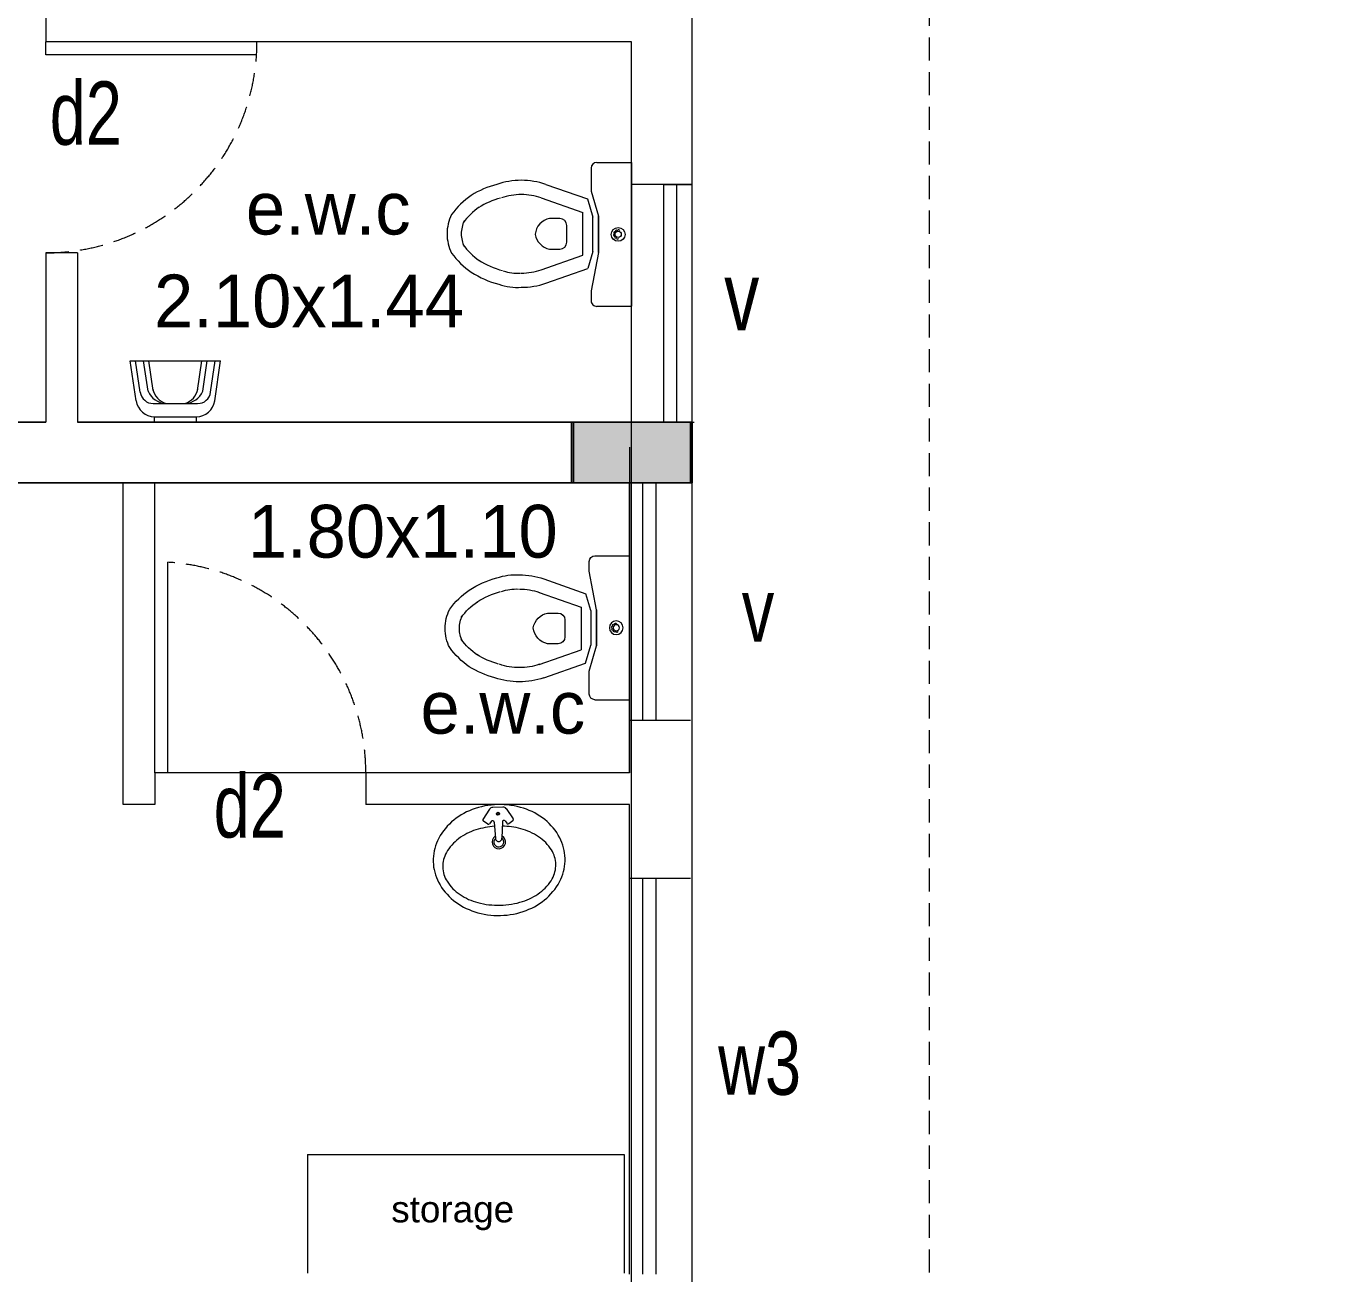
# Model space of a CAD drawing. Header units: metres. Extents: x 191982 to 427160, y -8904 to 80370.
# Drawn here: x 390393 to 395335, y 35663 to 40392 of the extents above; entities that cross this region are included whole.
import ezdxf

# ---------------------------------------------------------------- set-up
doc = ezdxf.new("R2010")
doc.units = ezdxf.units.M
doc.header["$LTSCALE"] = 700
doc.header["$MEASUREMENT"] = 0
doc.linetypes.add('HIDDEN2', pattern=[0.1875, 0.125, -0.0625])
for name, color, linetype, lineweight in [('COLUMN', 7, 'Continuous', 9), ('FURNITURE', 7, 'Continuous', 9), ('MAIN GATE', 7, 'Continuous', 9), ('NEW PLANS', 7, 'Continuous', 9), ('PLAN', 7, 'Continuous', 9), ('TEXT', 7, 'Continuous', 9)]:
    doc.layers.add(name, color=color, linetype=linetype, lineweight=lineweight)
doc.styles.add('RVR', font='MOD20.TTF')
doc.styles.get("Standard").update_dxf_attribs({"font": 'swisscl.ttf'})

# ---------------------------------------------------------------- blocks, each defined once
blk = doc.blocks.new('EWC')
at = {"layer": 'COLUMN'}
blk.add_line((-0.2727, 0), (0.2727, 0), dxfattribs=at)
at = {"layer": 'PLAN'}
for p, q in [((-0.2727, -0.1316), (-0.2727, 0)), ((0.2727, -0.1316), (0.2727, 0)), ((-0.1643, -0.1532), (-0.0685, -0.1258)), ((-0.1341, -0.167), (-0.0654, -0.1474)), ((-0.0685, -0.1258), (0.0685, -0.1258)), ((0.0685, -0.1258), (-0.0685, -0.1258)), ((0.0654, -0.1474), (-0.0654, -0.1474)), ((0.0654, -0.1474), (0.1293, -0.1656)), ((0.0685, -0.1258), (0.2143, -0.1532)), ((-0.2512, -0.1532), (-0.1643, -0.1532)), ((-0.1895, -0.3249), (-0.1341, -0.167)), ((-0.1386, -0.3427), (-0.0831, -0.1844)), ((0.0788, -0.1844), (-0.0831, -0.1844)), ((0.1343, -0.3427), (0.0788, -0.1844)), ((0.1852, -0.3249), (0.1293, -0.1656)), ((0.2143, -0.1532), (0.2512, -0.1532)), ((0.0297, -0.2453), (-0.034, -0.2453)), ((-0.0603, -0.2716), (-0.0603, -0.3111)), ((0.056, -0.3111), (0.056, -0.2716))]:
    blk.add_line(p, q, dxfattribs=at)
for radius in [0.026, 0.0118]:
    blk.add_circle((0, -0.0508), radius, dxfattribs=at)
for centre, radius, start, end in [((-0.0141, -0.0486), 0.0036, 90.2071, 251.7929), ((-0.0127, -0.0573), 0.0036, 126.2071, 287.7929), ((0, -0.0508), 0.0153, 184.4559, 193.5441), ((0, -0.0508), 0.0153, 220.4559, 229.5441), ((-0.0065, -0.0635), 0.0036, 162.2071, 323.7929), ((0, -0.0508), 0.0153, 256.4559, 265.5441), ((0.0022, -0.0649), 0.0036, 198.2071, 359.7929), ((0, -0.0508), 0.0153, 292.4559, 301.5441), ((0.0101, -0.0609), 0.0036, 234.2071, 35.7929), ((0, -0.0508), 0.0153, 328.4559, 337.5441), ((0.0141, -0.0531), 0.0036, 270.2071, 71.7929), ((-0.2512, -0.1316), 0.0216, 180, 270), ((0.2512, -0.1316), 0.0216, 270, 360), ((-0.034, -0.2716), 0.0263, 90, 180), ((0.0297, -0.2716), 0.0263, 360, 90), ((0.0832, -0.4179), 0.2881, 161.1646, 180), ((0.0832, -0.4179), 0.2342, 161.1646, 180), ((0.0055, -0.2984), 0.067, 190.924, 265.0214), ((-0.0109, -0.2978), 0.0682, 279.0784, 348.785), ((-0.0875, -0.4179), 0.2342, 360, 18.8354), ((-0.0875, -0.4179), 0.2881, 360, 18.8354), ((-0.0002, -0.3646), 0.000539, 260.7056, 283.4198), ((0.0832, -0.4179), 0.2881, 180, 198.8354), ((0.0832, -0.4179), 0.2342, 180, 198.8354), ((-0.0193, -0.4324), 0.1664, 341.1646, 3.7754), ((-0.0193, -0.4324), 0.2203, 341.1646, 3.7754), ((-0.1809, -0.4026), 0.3298, 327.6462, 344.7553), ((0.1598, -0.4175), 0.3615, 194.9626, 211.7838), ((0.1598, -0.4175), 0.3076, 194.9626, 211.7838), ((-0.1809, -0.4026), 0.3837, 327.6462, 344.7553), ((0.1069, -0.4322), 0.2553, 214.6359, 233.9389), ((-0.1112, -0.4322), 0.2553, 306.0611, 325.3641), ((0.1069, -0.4322), 0.3092, 214.6359, 233.9389), ((-0.0022, -0.5371), 0.1085, 243.2988, 270), ((-0.0022, -0.5371), 0.1085, 270, 296.7012), ((-0.1112, -0.4322), 0.3092, 306.0611, 325.3641), ((-0.0022, -0.5371), 0.1624, 243.2988, 270), ((-0.0022, -0.5371), 0.1624, 270, 296.7012)]:
    blk.add_arc(centre, radius, start, end, dxfattribs=at)
blk = doc.blocks.new('BASIN')
at = {"layer": 'PLAN'}
for p, q in [((-0.0732, 0.0397), (-0.062, 0.0562)), ((-0.0163, 0.0314), (-0.0551, 0.0576)), ((-0.0664, 0.0159), (-0.1279, 0.0123)), ((-0.0629, 0.0267), (-0.0719, 0.0327)), ((-0.0103, -0.0193), (-0.0103, 0.0193)), ((-0.0664, -0.0159), (-0.1279, -0.0123)), ((-0.0732, -0.0397), (-0.062, -0.0562)), ((-0.0629, -0.0267), (-0.0719, -0.0327)), ((-0.0163, -0.0315), (-0.0551, -0.0576))]:
    blk.add_line(p, q, dxfattribs=at)
blk.add_lwpolyline([(-0.2102, -0.25, 0.114941), (-0.1316, -0.2317, 0.103853), (-0.0616, -0.1768, 0.091249), (-0.0165, -0.0975, 0.083978), (0, 0, 0.083978), (-0.0165, 0.0975, 0.091249), (-0.0616, 0.1768, 0.103853), (-0.1316, 0.2317, 0.114941), (-0.2102, 0.25, 0.114941), (-0.2887, 0.2317, 0.103853), (-0.3588, 0.1768, 0.091249), (-0.4039, 0.0975, 0.083978), (-0.4204, 0, 0.083978), (-0.4039, -0.0975, 0.091249), (-0.3588, -0.1768, 0.103853), (-0.2887, -0.2317, 0.114941)], format="xyb", close=True, dxfattribs=at)
for points in [[(-0.082, 0.015, 0.058321), (-0.0937, 0.085, 0.08231), (-0.1256, 0.1515, 0.106842), (-0.1772, 0.1994, 0.134388), (-0.2316, 0.2143, 0.134388), (-0.286, 0.1994, 0.106842), (-0.3377, 0.1515, 0.08231), (-0.3696, 0.085, 0.070665), (-0.3816, 0)], [(-0.3816, 0, 0.070665), (-0.3696, -0.085, 0.08231), (-0.3377, -0.1515, 0.106842), (-0.286, -0.1994, 0.134388), (-0.2316, -0.2143, 0.134388), (-0.1772, -0.1994, 0.106842), (-0.1256, -0.1515, 0.08231), (-0.0937, -0.085, 0.058296), (-0.082, -0.015)]]:
    blk.add_lwpolyline(points, format="xyb", dxfattribs=at)
for radius in [0.00569, 0.00369]:
    blk.add_circle((-0.0349, 0), radius, dxfattribs=at)
for centre, radius, start, end in [((-0.0579, 0.0534), 0.005, 55.9627, 145.9627), ((-0.142, -0.0004), 0.0257, 30.8964, 331.2082), ((-0.142, -0.0004), 0.0188, 42.6613, 320.6475), ((-0.1279, 0), 0.0123, 89.7573, 270.2427), ((-0.0691, 0.0369), 0.005, 145.9627, 235.9627), ((-0.0663, 0.0218), 0.0059, 268.9223, 55.3976), ((-0.0247, 0.0197), 0.0144, 358.4, 54.5147), ((-0.0691, -0.0369), 0.005, 123.9181, 214.0373), ((-0.0663, -0.0218), 0.0059, 304.6024, 91.0777), ((-0.0247, -0.0197), 0.0144, 305.4853, 1.6), ((-0.0579, -0.0534), 0.005, 214.0373, 304.0009)]:
    blk.add_arc(centre, radius, start, end, dxfattribs=at)

msp = doc.modelspace()

# ---------------------------------------------------------------- hatches: boundary and pattern name
at = {"layer": 'MAIN GATE'}
h = msp.add_hatch(color=256, dxfattribs=at)
h.dxf.hatch_style = 1
h.paths.add_polyline_path([(392917.772, 38891.692), (392460.583, 38891.692), (392460.583, 38661.692), (392917.772, 38661.692)])
at = {"layer": 'NEW PLANS'}
for points in [[(392680.583, 38891.692), (392680.583, 38661.692), (392460.583, 38661.692), (392460.583, 38891.692)], [(392680.583, 38891.692), (392680.583, 38661.692), (392460.583, 38661.692), (392460.583, 38891.692)], [(392680.583, 38891.692), (392680.583, 38661.692), (392460.583, 38661.692), (392460.583, 38891.692)], [(392680.583, 38891.692), (392680.583, 38661.692), (392460.583, 38661.692), (392460.583, 38891.692)], [(392680.583, 38891.692), (392460.583, 38891.692), (392460.583, 38661.692), (392680.583, 38661.692)], [(392680.583, 38891.692), (392680.583, 38661.692), (392460.583, 38661.692), (392460.583, 38891.692)], [(392680.583, 38891.692), (392460.583, 38891.692), (392460.583, 38661.692), (392680.583, 38661.692)], [(392680.583, 38891.692), (392680.583, 38661.692), (392460.583, 38661.692), (392460.583, 38891.692)], [(392680.583, 38891.692), (392680.583, 38661.692), (392460.583, 38661.692), (392460.583, 38891.692)], [(392680.583, 38891.692), (392680.583, 38661.692), (392460.583, 38661.692), (392460.583, 38891.692)], [(392467.772, 38891.692), (392467.772, 38661.692), (392687.772, 38661.692), (392687.772, 38891.692)], [(392910.583, 38891.692), (392910.583, 38661.692), (392680.583, 38661.692), (392680.583, 38891.692)], [(392910.583, 38891.692), (392910.583, 38661.692), (392680.583, 38661.692), (392680.583, 38891.692)], [(392910.583, 38891.692), (392910.583, 38661.692), (392680.583, 38661.692), (392680.583, 38891.692)], [(392910.583, 38891.692), (392910.583, 38661.692), (392680.583, 38661.692), (392680.583, 38891.692)], [(392680.583, 38661.692), (392680.583, 38891.692), (392910.583, 38891.692), (392910.583, 38661.692)], [(392910.583, 38891.692), (392910.583, 38661.692), (392680.583, 38661.692), (392680.583, 38891.692)], [(392680.583, 38661.692), (392680.583, 38891.692), (392910.583, 38891.692), (392910.583, 38661.692)], [(392910.583, 38891.692), (392910.583, 38661.692), (392680.583, 38661.692), (392680.583, 38891.692)], [(392910.583, 38891.692), (392910.583, 38661.692), (392680.583, 38661.692), (392680.583, 38891.692)], [(392910.583, 38891.692), (392910.583, 38661.692), (392680.583, 38661.692), (392680.583, 38891.692)], [(392687.772, 38891.692), (392687.772, 38661.692), (392917.772, 38661.692), (392917.772, 38891.692)]]:
    msp.add_hatch(color=256, dxfattribs=at).paths.add_polyline_path(points)

# ---------------------------------------------------------------- linework, layer by layer
at = {"layer": 'FURNITURE'}
for p, q in [((391459.5, 36115.345), (392659.5, 36115.345)), ((391459.5, 36115.345), (391459.5, 35665.345)), ((392659.5, 36115.345), (392659.5, 35665.345))]:
    msp.add_line(p, q, dxfattribs=at)
at = {"layer": 'MAIN GATE'}
for p, q in [((392917.772, 39791.692), (392687.772, 39791.692)), ((392810.011, 39791.692), (392917.772, 39791.692)), ((388677.772, 38891.692), (390467.772, 38891.692)), ((390587.772, 38891.692), (392917.772, 38891.692)), ((392074.728, 38891.692), (392917.772, 38891.692)), ((392460.583, 38666.461), (392460.583, 38891.692)), ((386227.772, 38661.692), (392917.772, 38661.692)), ((392006.691, 38661.692), (392917.772, 38661.692))]:
    msp.add_line(p, q, dxfattribs=at)
msp.add_lwpolyline([(392460.583, 38891.692), (392917.772, 38891.692), (392917.772, 38661.692), (392460.583, 38661.692)], close=True, dxfattribs=at)
at = {"layer": 'NEW PLANS'}
for p, q in [((392917.772, 33992.89), (392917.772, 51811.692)), ((392917.772, 22511.692), (392917.772, 51581.692)), ((390467.772, 40452.89), (390467.772, 40332.89)), ((390467.772, 40452.89), (390467.772, 40332.89)), ((392917.772, 40332.89), (392917.772, 40452.89)), ((392687.772, 40332.89), (390467.772, 40332.89)), ((390467.772, 40282.89), (390467.772, 40332.89)), ((392687.772, 40332.89), (390467.772, 40332.89)), ((390467.772, 40282.89), (390467.772, 40332.89)), ((392687.772, 33992.89), (392687.772, 40332.89)), ((392687.772, 33992.89), (392687.772, 40332.89)), ((392687.772, 38891.692), (392687.772, 40332.89)), ((392687.772, 38891.692), (392687.772, 40332.89)), ((391266.208, 40282.89), (390467.772, 40282.89)), ((391266.208, 40282.89), (390467.772, 40282.89)), ((392810.011, 38891.692), (392810.011, 39791.692)), ((392860.011, 38891.692), (392860.011, 39791.692)), ((390467.772, 39532.89), (390467.772, 38891.692)), ((390587.772, 39532.89), (390467.772, 39532.89)), ((390467.772, 39532.89), (390467.772, 38891.692)), ((390587.772, 39532.89), (390467.772, 39532.89)), ((390587.772, 39532.89), (390587.772, 38891.692)), ((390587.772, 39532.89), (390587.772, 38891.692)), ((390810.062, 38971.508), (390787.772, 39123.08)), ((390787.772, 39123.08), (391129.945, 39123.08)), ((390825.437, 39004.418), (390807.987, 39123.08)), ((390855.118, 39008.782), (390838.31, 39123.08)), ((390874.905, 39011.692), (390858.525, 39123.08)), ((391042.811, 39011.692), (391059.192, 39123.08)), ((391062.598, 39008.782), (391079.407, 39123.08)), ((391062.598, 39008.782), (391079.407, 39123.08)), ((391092.279, 39004.418), (391109.729, 39123.08)), ((391107.655, 38971.508), (391129.945, 39123.08)), ((390874.905, 38961.692), (391042.811, 38961.692)), ((390879.317, 38911.692), (391038.399, 38911.692)), ((390879.317, 38891.692), (390879.317, 38911.692)), ((391038.399, 38891.692), (391038.399, 38911.692)), ((390467.772, 38891.692), (388677.772, 38891.692)), ((390467.772, 38891.692), (388677.772, 38891.692)), ((390467.772, 38891.692), (388677.772, 38891.692)), ((388677.772, 38891.692), (390467.772, 38891.692)), ((388677.772, 38891.692), (390467.772, 38891.692)), ((390760.583, 38891.692), (390587.772, 38891.692)), ((390760.583, 38891.692), (390587.772, 38891.692)), ((390760.583, 38891.692), (390587.772, 38891.692)), ((392467.772, 38891.692), (390587.772, 38891.692)), ((390587.772, 38891.692), (392493.449, 38891.692)), ((392467.772, 38891.692), (390587.772, 38891.692)), ((390587.772, 38891.692), (392493.449, 38891.692)), ((392910.583, 38891.692), (390587.772, 38891.692)), ((392910.583, 38891.692), (390587.772, 38891.692)), ((392910.583, 38891.692), (390587.772, 38891.692)), ((392910.583, 38891.692), (390587.772, 38891.692)), ((392910.583, 38891.692), (390587.772, 38891.692)), ((392910.583, 38891.692), (390587.772, 38891.692)), ((392910.583, 38891.692), (390587.772, 38891.692)), ((392910.583, 38891.692), (390587.772, 38891.692)), ((390879.317, 38891.692), (391038.399, 38891.692)), ((392910.583, 38891.692), (390880.583, 38891.692)), ((392910.583, 38891.692), (390880.583, 38891.692)), ((392910.583, 38891.692), (390880.583, 38891.692)), ((392910.583, 38891.692), (390880.583, 38891.692)), ((392910.583, 38891.692), (390880.583, 38891.692)), ((392910.583, 38891.692), (390880.583, 38891.692)), ((392910.583, 38891.692), (390880.583, 38891.692)), ((392910.583, 38891.692), (390880.583, 38891.692)), ((392910.583, 38891.692), (390880.583, 38891.692)), ((392910.583, 38891.692), (390880.583, 38891.692)), ((392910.583, 38891.692), (390880.583, 38891.692)), ((392910.583, 38891.692), (390880.583, 38891.692)), ((392910.583, 38891.692), (390880.583, 38891.692)), ((392910.583, 38891.692), (390880.583, 38891.692)), ((392910.583, 38891.692), (390880.583, 38891.692)), ((392910.583, 38891.692), (390880.583, 38891.692)), ((392910.583, 38891.692), (390880.583, 38891.692)), ((392910.583, 38891.692), (390880.583, 38891.692)), ((392910.583, 38891.692), (390880.583, 38891.692)), ((392910.583, 38891.692), (390880.583, 38891.692)), ((392910.583, 38891.692), (390880.583, 38891.692)), ((392910.583, 38891.692), (390880.583, 38891.692)), ((392910.583, 38891.692), (390880.583, 38891.692)), ((392910.583, 38891.692), (390880.583, 38891.692)), ((392910.583, 38891.692), (390880.583, 38891.692)), ((392910.583, 38891.692), (390880.583, 38891.692)), ((392910.583, 38891.692), (390880.583, 38891.692)), ((392460.583, 38891.692), (390880.583, 38891.692)), ((392460.583, 38891.692), (390880.583, 38891.692)), ((392460.583, 38891.692), (390880.583, 38891.692)), ((392460.583, 38891.692), (390880.583, 38891.692)), ((392460.583, 38891.692), (390880.583, 38891.692)), ((392910.583, 38891.692), (390880.583, 38891.692)), ((392910.583, 38891.692), (390880.583, 38891.692)), ((392910.583, 38891.692), (390880.583, 38891.692)), ((392910.583, 38891.692), (392460.583, 38891.692)), ((392910.583, 38891.692), (392460.583, 38891.692)), ((392910.583, 38891.692), (392460.583, 38891.692)), ((392910.583, 38891.692), (392460.583, 38891.692)), ((392910.583, 38891.692), (392460.583, 38891.692)), ((392460.583, 38661.692), (392460.583, 38891.692)), ((392910.583, 38891.692), (392460.583, 38891.692)), ((392910.583, 38891.692), (392460.583, 38891.692)), ((392910.583, 38891.692), (392460.583, 38891.692)), ((392910.583, 38891.692), (392460.583, 38891.692)), ((392460.583, 38661.692), (392460.583, 38891.692)), ((392460.583, 38661.692), (392460.583, 38891.692)), ((392910.583, 38891.692), (392460.583, 38891.692)), ((392910.583, 38891.692), (392460.583, 38891.692)), ((392910.583, 38891.692), (392460.583, 38891.692)), ((392460.583, 38661.692), (392460.583, 38891.692)), ((392910.583, 38891.692), (392460.583, 38891.692)), ((392460.583, 38891.692), (392460.583, 38661.692)), ((392910.583, 38891.692), (392460.583, 38891.692)), ((392910.583, 38891.692), (392460.583, 38891.692)), ((392910.583, 38891.692), (392460.583, 38891.692)), ((392460.583, 38661.692), (392460.583, 38891.692)), ((392910.583, 38891.692), (392460.583, 38891.692)), ((392460.583, 38891.692), (392460.583, 38661.692)), ((392910.583, 38891.692), (392460.583, 38891.692)), ((392910.583, 38891.692), (392460.583, 38891.692)), ((392910.583, 38891.692), (392460.583, 38891.692)), ((392910.583, 38891.692), (392460.583, 38891.692)), ((392460.583, 38661.692), (392460.583, 38891.692)), ((392910.583, 38891.692), (392460.583, 38891.692)), ((392910.583, 38891.692), (392460.583, 38891.692)), ((392910.583, 38891.692), (392460.583, 38891.692)), ((392910.583, 38891.692), (392460.583, 38891.692)), ((392910.583, 38891.692), (392460.583, 38891.692)), ((392460.583, 38661.692), (392460.583, 38891.692)), ((392460.583, 38661.692), (392460.583, 38891.692)), ((392910.583, 38891.692), (392460.583, 38891.692)), ((392910.583, 38891.692), (392460.583, 38891.692)), ((392910.583, 38891.692), (392460.583, 38891.692)), ((392910.583, 38891.692), (392460.583, 38891.692)), ((392910.583, 38891.692), (392460.583, 38891.692)), ((392910.583, 38891.692), (392460.583, 38891.692)), ((392910.583, 38891.692), (392460.583, 38891.692)), ((392910.583, 38891.692), (392460.583, 38891.692)), ((392910.583, 38891.692), (392460.583, 38891.692)), ((392910.583, 38891.692), (392460.583, 38891.692)), ((392910.583, 38891.692), (392460.583, 38891.692)), ((392910.583, 38891.692), (392460.583, 38891.692)), ((392910.583, 38891.692), (392460.583, 38891.692)), ((392910.583, 38891.692), (392460.583, 38891.692)), ((392910.583, 38891.692), (392460.583, 38891.692)), ((392910.583, 38891.692), (392460.583, 38891.692)), ((392910.583, 38891.692), (392460.583, 38891.692)), ((392910.583, 38891.692), (392460.583, 38891.692)), ((392910.583, 38891.692), (392460.583, 38891.692)), ((392910.583, 38891.692), (392460.583, 38891.692)), ((392910.583, 38891.692), (392460.583, 38891.692)), ((392910.583, 38891.692), (392460.583, 38891.692)), ((392910.583, 38891.692), (392460.583, 38891.692)), ((392910.583, 38891.692), (392460.583, 38891.692)), ((392910.583, 38891.692), (392460.583, 38891.692)), ((392910.583, 38891.692), (392460.583, 38891.692)), ((392910.583, 38891.692), (392460.583, 38891.692)), ((392910.583, 38891.692), (392460.583, 38891.692)), ((392910.583, 38891.692), (392460.583, 38891.692)), ((392910.583, 38891.692), (392460.583, 38891.692)), ((392910.583, 38891.692), (392460.583, 38891.692)), ((392910.583, 38891.692), (392460.583, 38891.692)), ((392467.772, 38891.692), (392917.772, 38891.692)), ((392467.772, 38891.692), (392917.772, 38891.692)), ((392467.772, 38891.692), (392917.772, 38891.692)), ((392467.772, 38891.692), (392917.772, 38891.692)), ((392467.772, 38891.692), (392687.772, 38891.692)), ((392467.772, 38891.692), (392687.772, 38891.692)), ((392467.772, 38891.692), (392687.772, 38891.692)), ((392467.772, 38891.692), (392687.772, 38891.692)), ((392467.772, 38891.692), (392687.772, 38891.692)), ((392467.772, 38891.692), (392687.772, 38891.692)), ((392467.772, 38891.692), (392687.772, 38891.692)), ((392467.772, 38891.692), (392687.772, 38891.692)), ((392467.772, 38891.692), (392687.772, 38891.692)), ((392467.772, 38661.692), (392467.772, 38891.692)), ((392910.583, 38891.692), (392585.314, 38891.692)), ((392680.583, 38891.692), (392910.583, 38891.692)), ((392680.583, 38891.692), (392910.583, 38891.692)), ((392695.011, 38891.692), (392925.011, 38891.692)), ((392680.583, 38796.423), (392680.583, 37561.692)), ((390760.583, 38661.692), (386450.583, 38661.692)), ((390760.583, 38661.692), (386450.583, 38661.692)), ((390760.583, 38661.692), (386450.583, 38661.692)), ((392467.772, 38661.692), (390467.772, 38661.692)), ((390467.772, 38661.692), (392493.449, 38661.692)), ((392467.772, 38661.692), (390467.772, 38661.692)), ((390467.772, 38661.692), (392493.449, 38661.692)), ((392910.583, 38661.692), (390467.772, 38661.692)), ((392910.583, 38661.692), (390467.772, 38661.692)), ((392910.583, 38661.692), (390467.772, 38661.692)), ((392910.583, 38661.692), (390467.772, 38661.692)), ((392910.583, 38661.692), (390467.772, 38661.692)), ((392910.583, 38661.692), (390467.772, 38661.692)), ((392910.583, 38661.692), (390467.772, 38661.692)), ((392910.583, 38661.692), (390467.772, 38661.692)), ((390760.583, 37441.692), (390760.583, 38661.692)), ((390760.583, 37441.692), (390760.583, 38661.692)), ((392910.583, 38661.692), (390880.583, 38661.692)), ((392910.583, 38661.692), (390880.583, 38661.692)), ((390880.583, 37561.692), (390880.583, 38661.692)), ((392910.583, 38661.692), (390880.583, 38661.692)), ((392460.583, 38661.692), (390880.583, 38661.692)), ((392460.583, 38661.692), (390880.583, 38661.692)), ((392460.583, 38661.692), (390880.583, 38661.692)), ((392460.583, 38661.692), (390880.583, 38661.692)), ((392460.583, 38661.692), (390880.583, 38661.692)), ((392910.583, 38661.692), (390880.583, 38661.692)), ((392910.583, 38661.692), (390880.583, 38661.692)), ((390880.583, 37561.692), (390880.583, 38661.692)), ((392910.583, 38661.692), (390880.583, 38661.692)), ((392910.583, 38661.692), (392460.583, 38661.692)), ((392910.583, 38661.692), (392460.583, 38661.692)), ((392910.583, 38661.692), (392460.583, 38661.692)), ((392910.583, 38661.692), (392460.583, 38661.692)), ((392910.583, 38661.692), (392460.583, 38661.692)), ((392910.583, 38661.692), (392460.583, 38661.692)), ((392910.583, 38661.692), (392460.583, 38661.692)), ((392910.583, 38661.692), (392460.583, 38661.692)), ((392910.583, 38661.692), (392460.583, 38661.692)), ((392910.583, 38661.692), (392460.583, 38661.692)), ((392910.583, 38661.692), (392460.583, 38661.692)), ((392910.583, 38661.692), (392460.583, 38661.692)), ((392910.583, 38661.692), (392460.583, 38661.692)), ((392910.583, 38661.692), (392460.583, 38661.692)), ((392467.772, 38661.692), (392917.772, 38661.692)), ((392467.772, 38661.692), (392917.772, 38661.692)), ((392467.772, 38661.692), (392917.772, 38661.692)), ((392467.772, 38661.692), (392917.772, 38661.692)), ((392467.772, 38661.692), (392687.772, 38661.692)), ((392467.772, 38661.692), (392687.772, 38661.692)), ((392467.772, 38661.692), (392687.772, 38661.692)), ((392467.772, 38661.692), (392687.772, 38661.692)), ((392467.772, 38661.692), (392687.772, 38661.692)), ((392467.772, 38661.692), (392687.772, 38661.692)), ((392467.772, 38661.692), (392687.772, 38661.692)), ((392467.772, 38661.692), (392687.772, 38661.692)), ((392467.772, 38661.692), (392687.772, 38661.692)), ((392680.583, 37561.692), (392680.583, 38661.692)), ((392730.583, 37761.692), (392730.583, 38661.692)), ((392780.583, 37761.692), (392780.583, 38661.692)), ((392680.583, 37561.692), (392680.583, 38566.423)), ((392680.583, 38566.423), (392680.583, 37561.692)), ((390930.583, 37561.692), (390930.583, 38360.128)), ((390930.583, 37561.692), (390930.583, 38360.128)), ((392680.583, 37761.692), (392910.583, 37761.692)), ((390930.583, 37561.692), (390880.583, 37561.692)), ((390880.583, 37561.692), (390880.583, 37441.692)), ((390930.583, 37561.692), (390880.583, 37561.692)), ((390880.583, 37561.692), (390880.583, 37441.692)), ((391680.583, 37561.692), (390930.583, 37561.692)), ((391680.583, 37561.692), (390930.583, 37561.692)), ((392680.583, 37561.692), (391680.583, 37561.692)), ((391680.583, 37561.692), (391680.583, 37441.692)), ((392680.583, 37561.692), (391680.583, 37561.692)), ((391680.583, 37561.692), (391680.583, 37441.692)), ((390880.583, 37441.692), (390760.583, 37441.692)), ((390880.583, 37441.692), (390760.583, 37441.692)), ((392680.583, 37441.692), (391680.583, 37441.692)), ((392680.583, 37441.692), (391680.583, 37441.692)), ((392680.583, 36641.692), (392680.583, 37441.692)), ((392680.583, 35661.692), (392680.583, 37441.692)), ((392680.583, 35661.692), (392680.583, 37441.692)), ((392910.583, 37161.692), (392680.583, 37161.692)), ((392910.583, 37161.692), (392680.583, 37161.692)), ((392730.583, 35661.692), (392730.583, 37161.692)), ((392780.583, 35661.692), (392780.583, 37161.692))]:
    msp.add_line(p, q, dxfattribs=at)
at = {"layer": 'NEW PLANS', "linetype": 'HIDDEN2'}
msp.add_line((393817.772, 23986.692), (393817.772, 50081.692), dxfattribs=at)
at = {"layer": 'NEW PLANS'}
msp.add_lwpolyline([(392917.772, 35663.872), (392917.772, 51581.692), (405607.772, 51581.692), (405607.772, 48351.692)], dxfattribs=at)
for points in [[(392910.583, 38661.692), (392910.583, 38891.692), (392460.583, 38891.692), (392460.583, 38661.692)], [(392910.583, 38661.692), (392910.583, 38891.692), (392460.583, 38891.692), (392460.583, 38661.692)], [(392910.583, 38661.692), (392910.583, 38891.692), (392460.583, 38891.692), (392460.583, 38661.692)], [(392910.583, 38661.692), (392910.583, 38891.692), (392460.583, 38891.692), (392460.583, 38661.692)], [(392910.583, 38891.692), (392910.583, 38661.692), (392460.583, 38661.692), (392460.583, 38891.692)], [(392910.583, 38661.692), (392910.583, 38891.692), (392460.583, 38891.692), (392460.583, 38661.692)], [(392910.583, 38891.692), (392910.583, 38661.692), (392460.583, 38661.692), (392460.583, 38891.692)], [(392910.583, 38661.692), (392910.583, 38891.692), (392460.583, 38891.692), (392460.583, 38661.692)], [(392910.583, 38661.692), (392910.583, 38891.692), (392460.583, 38891.692), (392460.583, 38661.692)], [(392910.583, 38661.692), (392910.583, 38891.692), (392460.583, 38891.692), (392460.583, 38661.692)], [(392917.772, 38661.692), (392917.772, 38891.692), (392467.772, 38891.692), (392467.772, 38661.692)], [(392467.772, 38661.692), (392917.772, 38661.692), (392917.772, 38891.692), (392467.772, 38891.692)]]:
    msp.add_lwpolyline(points, close=True, dxfattribs=at)
at = {"layer": 'NEW PLANS', "linetype": 'HIDDEN2'}
for centre, start, end in [((390467.772, 40332.89), 270, 0), ((390467.772, 40332.89), 270, 0), ((390880.583, 37561.692), 0, 86.416678)]:
    msp.add_arc(centre, 800, start, end, dxfattribs=at)
at = {"layer": 'NEW PLANS'}
for centre, radius, start, end in [((390874.905, 39011.692), 50, 188.365886, 270), ((390926.354, 39038.962), 77.365, 202.960459, 267.157361), ((390946.084, 39032.024), 74.175, 192.014069, 251.474944), ((390971.632, 39032.024), 74.175, 288.525056, 347.985931), ((390991.363, 39038.962), 77.365, 272.842639, 337.039541), ((391042.811, 39011.692), 50, 270, 351.634114), ((390879.317, 38981.692), 70, 188.365886, 270), ((391038.399, 38981.692), 70, 270, 351.634114)]:
    msp.add_arc(centre, radius, start, end, dxfattribs=at)

# ---------------------------------------------------------------- block references
at = {"layer": 'NEW PLANS', "yscale": 1000, "zscale": 1000}
for name, p, xscale, rotation in [('EWC', (392687.772, 39602.836), 1000, 270), ('EWC', (392680.583, 38111.692), -1000, 270), ('BASIN', (392180.583, 37441.692), 1000, 91.44104731436472)]:
    msp.add_blockref(name, p, dxfattribs=dict(at, xscale=xscale, rotation=rotation))

# ---------------------------------------------------------------- texts
at = {"layer": 'NEW PLANS'}
for s, height, p in [('d2', 240, (390482.221, 39942.468)), ('v', 260, (393038.722, 39238.95)), ('v', 240, (393105.666, 38058.866)), ('d2', 240, (391103.557, 37316.716)), ('w3', 240, (393015.916, 36341.697))]:
    msp.add_text(s, height=height, dxfattribs=at).set_placement(p)
at = {"layer": 'NEW PLANS', "style": 'RVR'}
for s, p in [('e.w.c', (391225.892, 39602.34)), ('2.10x1.44', (390877.665, 39250.443)), ('1.80x1.10', (391233.133, 38377.658)), ('e.w.c', (391887.722, 37710.545))]:
    msp.add_text(s, height=200, dxfattribs=at).set_placement(p)
at = {"layer": 'TEXT', "insert": (392009.799, 35958.152), "char_height": 100, "width": 2917.46724, "attachment_point": 2}
msp.add_mtext('{\\fArial|b0|i0|c0|p34;storage}', dxfattribs=at)

doc.saveas('drawing.dxf')
